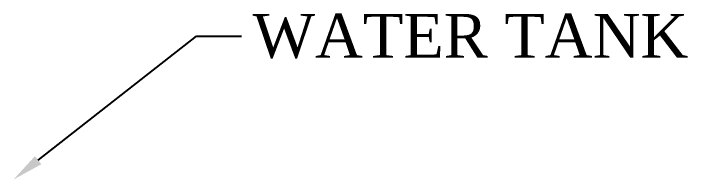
# Model space of a CAD drawing. Header units: metres. Extents: x 16174 to 16363, y 1100 to 1191.
# Drawn here: x 16266.69 to 16272.08, y 1153.47 to 1154.79 of the extents above; entities that cross this region are included whole.
import ezdxf
from ezdxf import colors
from ezdxf.entities.mleader import LeaderData, LeaderLine
from ezdxf.math import Vec2, Vec3

# ---------------------------------------------------------------- set-up
doc = ezdxf.new("R2010")
doc.units = ezdxf.units.M
doc.header["$MEASUREMENT"] = 0
doc.styles.get("Standard").update_dxf_attribs({"font": 'times.ttf'})

msp = doc.modelspace()

# ---------------------------------------------------------------- leaders
ml = msp.add_multileader_mtext('Standard')
ml.set_content('WATER TANK', color=256)
ml.set_leader_properties()
ml.build(insert=Vec2(0, 0))
ml.multileader.update_dxf_attribs({"dogleg_length": 0.36, "arrow_head_size": 0.25})
ctx = ml.context
ctx.base_point, ctx.char_height, ctx.arrow_head_size, ctx.landing_gap_size, ctx.plane_origin = Vec3(16268.5155, 1154.6122), 0.35, 0.25, 0.09, Vec3(16270.4568, 1153.2257)
notes = []
notes.append((ctx, [(0, (1, 1, 0), (16268.1555, 1154.6122), (1, 0), 0.36, [(0, [(16266.6946, 1153.4691)], 0, [])])]))
ctx.mtext.insert, ctx.mtext.flow_direction = Vec3(16268.6055, 1154.7911), 5
for ctx, leaders in notes:
    for number, flags, end, landing, length, lines in leaders:
        leader = LeaderData()
        leader.index, (leader.has_last_leader_line, leader.has_dogleg_vector, leader.attachment_direction) = number, flags
        leader.last_leader_point, leader.dogleg_vector, leader.dogleg_length = Vec3(end), Vec3(landing), length
        for number, points, colour, breaks in lines:
            line = LeaderLine()
            line.index, line.vertices, line.color, line.breaks = number, Vec3.list(points), colors.encode_raw_color(colour), breaks
            leader.lines.append(line)
        ctx.leaders.append(leader)

doc.saveas('drawing.dxf')
